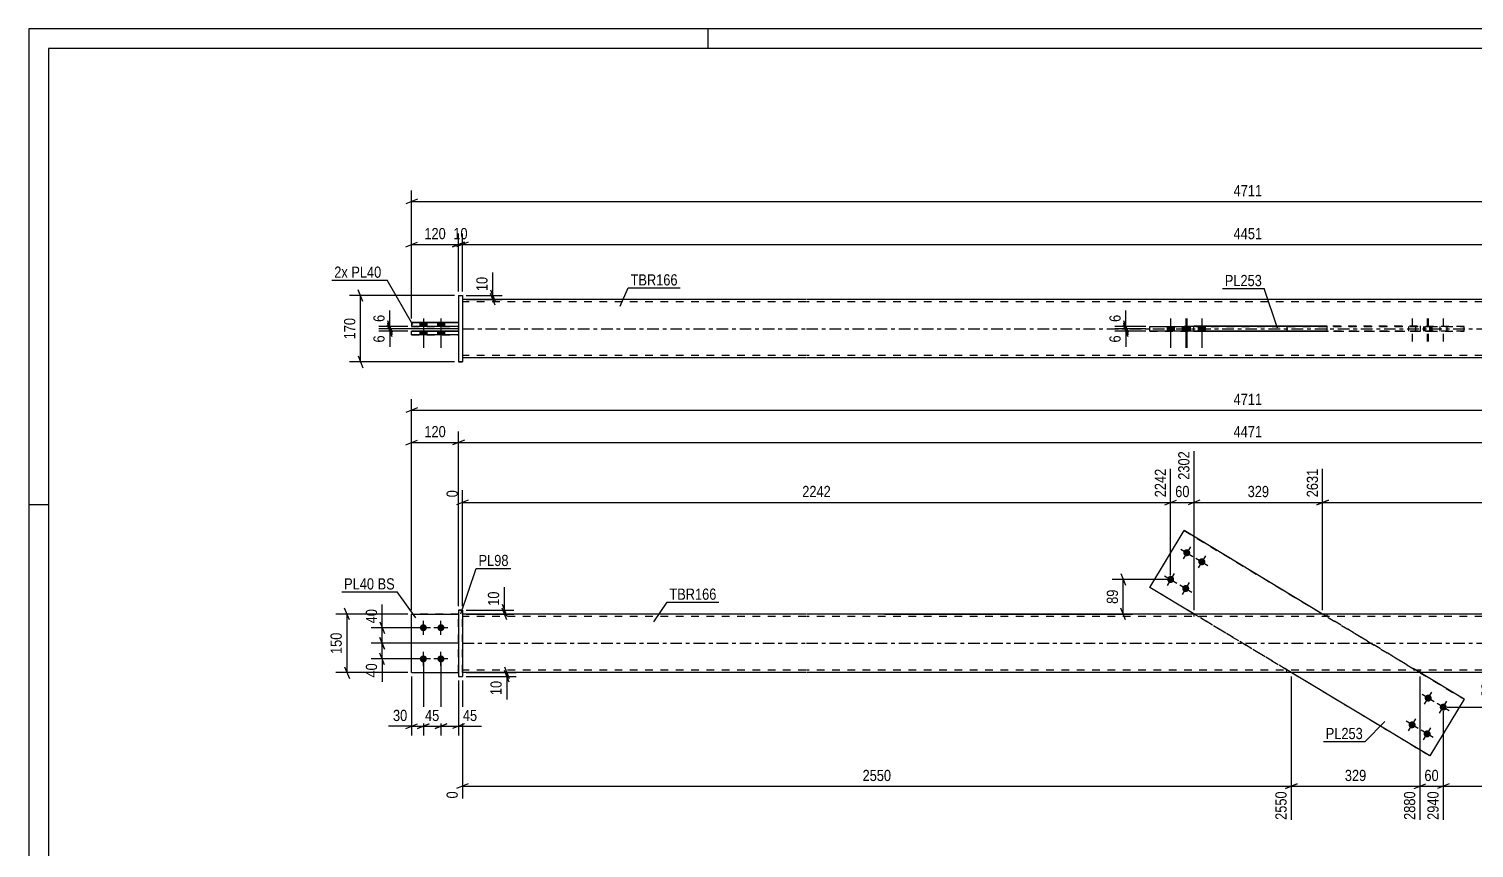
# Model space of a CAD drawing. Header units: millimetres. Extents: x 0 to 594, y 0 to 420.
# Drawn here: x 0 to 370.2, y 210 to 420 of the extents above; entities that cross this region are included whole.
import ezdxf

# ---------------------------------------------------------------- set-up
doc = ezdxf.new("R2010")
doc.units = ezdxf.units.MM
doc.linetypes.add('DXK_LINE_DOT2', pattern=[3.9198, 1.9599, -1.9599])
doc.linetypes.add('DXK_LINE_DOT3', pattern=[5.9187, 2.979, -0.9799, 0.9799, -0.9799])
doc.styles.add('Arial Narrow', font='ARIALN.TTF', dxfattribs={"height": 0.2})

# ---------------------------------------------------------------- blocks, each defined once
blk = doc.blocks.new('Unknown-580611516-1130')
at = {"color": 5, "linetype": 'Continuous'}
for p, q in [((594, 420), (0, 420)), ((0, 420), (0, 0)), ((174, 415), (174, 420)), ((589, 415), (5, 415)), ((5, 415), (5, 5)), ((5, 298), (0, 298))]:
    blk.add_line(p, q, dxfattribs=at)
blk = doc.blocks.new('Part-580611516-1679 - 1673')
at = {"color": 7, "linetype": 'DXK_LINE_DOT2'}
for p, q in [((98.04, 255), (98.04, 270)), ((98.04, 270), (110.04, 270)), ((110.04, 270), (98.04, 270)), ((110.04, 255), (110.04, 270)), ((98.04, 255), (98.04, 255)), ((98.04, 255), (110.04, 255)), ((98.04, 255), (110.04, 255)), ((110.04, 255), (110.04, 255))]:
    blk.add_line(p, q, dxfattribs=at)
blk = doc.blocks.new('Part-580611516-1700 - 1673')
at = {"color": 2, "linetype": 'Continuous'}
for p, q in [((199.04, 270), (111.04, 270)), ((513.43, 270), (199.14, 270)), ((199.04, 255), (111.04, 255)), ((513.43, 255), (199.14, 255))]:
    blk.add_line(p, q, dxfattribs=at)
at = {"color": 7, "linetype": 'DXK_LINE_DOT2'}
for p, q in [((111.04, 255), (111.04, 270)), ((199.04, 269.4), (111.04, 269.4)), ((513.43, 269.4), (199.14, 269.4)), ((298.36, 270), (298.36, 269.4)), ((332.49, 270), (332.49, 269.4)), ((199.04, 255.6), (111.04, 255.6)), ((513.43, 255.6), (199.14, 255.6)), ((322.25, 255), (322.25, 255.6)), ((356.39, 255), (356.39, 255.6))]:
    blk.add_line(p, q, dxfattribs=at)
at = {"color": 7, "linetype": 'DXK_LINE_DOT3'}
for p, q in [((111.04, 262.5), (199.04, 262.5)), ((199.14, 262.5), (513.43, 262.5))]:
    blk.add_line(p, q, dxfattribs=at)
blk = doc.blocks.new('Part-580611516-1684 - 1673')
at = {"color": 2, "linetype": 'Continuous'}
for p, q in [((98.04, 255), (98.04, 270)), ((98.04, 270), (110.04, 270)), ((98.04, 255), (98.04, 255)), ((98.04, 255), (110.04, 255))]:
    blk.add_line(p, q, dxfattribs=at)
at = {"color": 7, "linetype": 'DXK_LINE_DOT2'}
for p, q in [((110.04, 270), (98.04, 270)), ((110.04, 255), (110.04, 270)), ((98.04, 255), (110.04, 255)), ((110.04, 255), (110.04, 255))]:
    blk.add_line(p, q, dxfattribs=at)
blk = doc.blocks.new('Bolt-580611516-1706 - 1673')
at = {"linetype": 'Continuous'}
for points in [[(296.59, 286.62), (296.77, 286.6), (296.95, 286.54), (297.12, 286.45), (297.26, 286.32), (297.37, 286.17), (297.44, 286), (297.48, 285.81), (297.48, 285.63), (297.44, 285.44), (297.37, 285.27), (297.26, 285.12), (297.12, 284.99), (296.95, 284.9), (296.77, 284.84), (296.59, 284.82), (296.4, 284.84), (296.22, 284.9), (296.06, 284.99), (295.92, 285.12), (295.81, 285.27), (295.73, 285.44), (295.69, 285.63), (295.69, 285.81), (295.73, 286), (295.81, 286.17), (295.92, 286.32), (296.06, 286.45), (296.22, 286.54), (296.4, 286.6)], [(300.44, 284.3), (300.63, 284.28), (300.81, 284.22), (300.97, 284.13), (301.11, 284), (301.22, 283.85), (301.3, 283.68), (301.34, 283.49), (301.34, 283.3), (301.3, 283.12), (301.22, 282.95), (301.11, 282.8), (300.97, 282.67), (300.81, 282.58), (300.63, 282.52), (300.44, 282.5), (300.25, 282.52), (300.08, 282.58), (299.91, 282.67), (299.77, 282.8), (299.66, 282.95), (299.59, 283.12), (299.55, 283.3), (299.55, 283.49), (299.59, 283.68), (299.66, 283.85), (299.77, 284), (299.91, 284.13), (300.08, 284.22), (300.25, 284.28)], [(292.46, 279.77), (292.65, 279.75), (292.82, 279.69), (292.99, 279.6), (293.13, 279.47), (293.24, 279.32), (293.31, 279.15), (293.35, 278.96), (293.35, 278.77), (293.31, 278.59), (293.24, 278.42), (293.13, 278.27), (292.99, 278.14), (292.82, 278.05), (292.65, 277.99), (292.46, 277.97), (292.27, 277.99), (292.09, 278.05), (291.93, 278.14), (291.79, 278.27), (291.68, 278.42), (291.6, 278.59), (291.56, 278.77), (291.56, 278.96), (291.6, 279.15), (291.68, 279.32), (291.79, 279.47), (291.93, 279.6), (292.09, 279.69), (292.27, 279.75)], [(296.31, 277.45), (296.5, 277.43), (296.68, 277.37), (296.84, 277.27), (296.98, 277.15), (297.09, 277), (297.17, 276.82), (297.21, 276.64), (297.21, 276.45), (297.17, 276.27), (297.09, 276.1), (296.98, 275.94), (296.84, 275.82), (296.68, 275.72), (296.5, 275.67), (296.31, 275.65), (296.13, 275.67), (295.95, 275.72), (295.78, 275.82), (295.64, 275.94), (295.53, 276.1), (295.46, 276.27), (295.42, 276.45), (295.42, 276.64), (295.46, 276.82), (295.53, 277), (295.64, 277.15), (295.78, 277.27), (295.95, 277.37), (296.13, 277.43)]]:
    blk.add_hatch(color=1, dxfattribs=at).paths.add_polyline_path(points)
at = {"color": 1, "linetype": 'Continuous'}
for p, q in [((295.05, 286.65), (298.13, 284.79)), ((297.52, 287.26), (295.66, 284.18)), ((298.9, 284.33), (301.98, 282.47)), ((301.37, 284.94), (299.51, 281.86)), ((290.92, 279.8), (294, 277.94)), ((293.39, 280.41), (291.53, 277.33)), ((297.24, 278.09), (295.38, 275)), ((294.77, 277.48), (297.85, 275.62))]:
    blk.add_line(p, q, dxfattribs=at)
blk = doc.blocks.new('Bolt-580611516-1707 - 1673')
at = {"linetype": 'Continuous'}
for points in [[(358.43, 249.35), (358.62, 249.33), (358.8, 249.28), (358.96, 249.18), (359.1, 249.06), (359.21, 248.9), (359.29, 248.73), (359.33, 248.55), (359.33, 248.36), (359.29, 248.18), (359.21, 248), (359.1, 247.85), (358.96, 247.73), (358.8, 247.63), (358.62, 247.57), (358.43, 247.55), (358.24, 247.57), (358.06, 247.63), (357.9, 247.73), (357.76, 247.85), (357.65, 248), (357.57, 248.18), (357.54, 248.36), (357.54, 248.55), (357.57, 248.73), (357.65, 248.9), (357.76, 249.06), (357.9, 249.18), (358.06, 249.28), (358.24, 249.33)], [(362.28, 247.03), (362.47, 247.01), (362.65, 246.95), (362.81, 246.86), (362.95, 246.73), (363.06, 246.58), (363.14, 246.41), (363.18, 246.22), (363.18, 246.04), (363.14, 245.85), (363.06, 245.68), (362.95, 245.53), (362.81, 245.4), (362.65, 245.31), (362.47, 245.25), (362.28, 245.23), (362.1, 245.25), (361.92, 245.31), (361.76, 245.4), (361.62, 245.53), (361.51, 245.68), (361.43, 245.85), (361.39, 246.04), (361.39, 246.22), (361.43, 246.41), (361.51, 246.58), (361.62, 246.73), (361.76, 246.86), (361.92, 246.95), (362.1, 247.01)], [(354.3, 242.5), (354.49, 242.48), (354.67, 242.42), (354.83, 242.33), (354.97, 242.2), (355.08, 242.05), (355.16, 241.88), (355.2, 241.7), (355.2, 241.51), (355.16, 241.32), (355.08, 241.15), (354.97, 241), (354.83, 240.87), (354.67, 240.78), (354.49, 240.72), (354.3, 240.7), (354.11, 240.72), (353.94, 240.78), (353.77, 240.87), (353.63, 241), (353.52, 241.15), (353.45, 241.32), (353.41, 241.51), (353.41, 241.7), (353.45, 241.88), (353.52, 242.05), (353.63, 242.2), (353.77, 242.33), (353.94, 242.42), (354.11, 242.48)], [(358.16, 240.18), (358.34, 240.16), (358.52, 240.1), (358.68, 240.01), (358.82, 239.88), (358.94, 239.73), (359.01, 239.56), (359.05, 239.37), (359.05, 239.18), (359.01, 239), (358.94, 238.83), (358.82, 238.68), (358.68, 238.55), (358.52, 238.46), (358.34, 238.4), (358.16, 238.38), (357.97, 238.4), (357.79, 238.46), (357.63, 238.55), (357.49, 238.68), (357.38, 238.83), (357.3, 239), (357.26, 239.18), (357.26, 239.37), (357.3, 239.56), (357.38, 239.73), (357.49, 239.88), (357.63, 240.01), (357.79, 240.1), (357.97, 240.16)]]:
    blk.add_hatch(color=1, dxfattribs=at).paths.add_polyline_path(points)
at = {"color": 1, "linetype": 'Continuous'}
for p, q in [((359.97, 247.52), (356.89, 249.38)), ((357.5, 246.91), (359.36, 250)), ((363.83, 245.2), (360.74, 247.06)), ((361.36, 244.59), (363.21, 247.67)), ((355.84, 240.67), (352.76, 242.53)), ((353.37, 240.06), (355.23, 243.14)), ((357.23, 237.74), (359.08, 240.82)), ((359.7, 238.35), (356.61, 240.21))]:
    blk.add_line(p, q, dxfattribs=at)
blk = doc.blocks.new('Bolt-580611516-1709 - 1673')
at = {"linetype": 'Continuous'}
for points in [[(101.04, 267.4), (101.23, 267.38), (101.4, 267.32), (101.57, 267.23), (101.71, 267.1), (101.82, 266.95), (101.89, 266.78), (101.93, 266.59), (101.93, 266.41), (101.89, 266.22), (101.82, 266.05), (101.71, 265.9), (101.57, 265.77), (101.4, 265.68), (101.23, 265.62), (101.04, 265.6), (100.85, 265.62), (100.67, 265.68), (100.51, 265.77), (100.37, 265.9), (100.26, 266.05), (100.18, 266.22), (100.14, 266.41), (100.14, 266.59), (100.18, 266.78), (100.26, 266.95), (100.37, 267.1), (100.51, 267.23), (100.67, 267.32), (100.85, 267.38)], [(105.54, 267.4), (105.73, 267.38), (105.9, 267.32), (106.07, 267.23), (106.21, 267.1), (106.32, 266.95), (106.39, 266.78), (106.43, 266.59), (106.43, 266.41), (106.39, 266.22), (106.32, 266.05), (106.21, 265.9), (106.07, 265.77), (105.9, 265.68), (105.73, 265.62), (105.54, 265.6), (105.35, 265.62), (105.17, 265.68), (105.01, 265.77), (104.87, 265.9), (104.76, 266.05), (104.68, 266.22), (104.64, 266.41), (104.64, 266.59), (104.68, 266.78), (104.76, 266.95), (104.87, 267.1), (105.01, 267.23), (105.17, 267.32), (105.35, 267.38)], [(101.04, 259.4), (101.23, 259.38), (101.4, 259.32), (101.57, 259.23), (101.71, 259.1), (101.82, 258.95), (101.89, 258.78), (101.93, 258.59), (101.93, 258.41), (101.89, 258.22), (101.82, 258.05), (101.71, 257.9), (101.57, 257.77), (101.4, 257.68), (101.23, 257.62), (101.04, 257.6), (100.85, 257.62), (100.67, 257.68), (100.51, 257.77), (100.37, 257.9), (100.26, 258.05), (100.18, 258.22), (100.14, 258.41), (100.14, 258.59), (100.18, 258.78), (100.26, 258.95), (100.37, 259.1), (100.51, 259.23), (100.67, 259.32), (100.85, 259.38)], [(105.54, 259.4), (105.73, 259.38), (105.9, 259.32), (106.07, 259.23), (106.21, 259.1), (106.32, 258.95), (106.39, 258.78), (106.43, 258.59), (106.43, 258.41), (106.39, 258.22), (106.32, 258.05), (106.21, 257.9), (106.07, 257.77), (105.9, 257.68), (105.73, 257.62), (105.54, 257.6), (105.35, 257.62), (105.17, 257.68), (105.01, 257.77), (104.87, 257.9), (104.76, 258.05), (104.68, 258.22), (104.64, 258.41), (104.64, 258.59), (104.68, 258.78), (104.76, 258.95), (104.87, 259.1), (105.01, 259.23), (105.17, 259.32), (105.35, 259.38)]]:
    blk.add_hatch(color=1, dxfattribs=at).paths.add_polyline_path(points)
at = {"color": 1, "linetype": 'Continuous'}
for p, q in [((101.04, 264.7), (101.04, 268.3)), ((105.54, 264.7), (105.54, 268.3)), ((102.84, 266.5), (99.24, 266.5)), ((107.34, 266.5), (103.74, 266.5)), ((101.04, 256.7), (101.04, 260.3)), ((105.54, 256.7), (105.54, 260.3)), ((102.84, 258.5), (99.24, 258.5)), ((107.34, 258.5), (103.74, 258.5))]:
    blk.add_line(p, q, dxfattribs=at)
blk = doc.blocks.new('Part-580611516-1715 - 1673')
at = {"color": 2, "linetype": 'Continuous'}
for p, q in [((287.14, 276.82), (295.91, 291.38)), ((331.39, 270), (295.91, 291.38)), ((298.46, 270), (287.14, 276.82)), ((358.83, 233.62), (323.35, 255)), ((367.61, 248.18), (356.29, 255)), ((367.61, 248.18), (358.83, 233.62)), ((358.83, 233.62), (358.83, 233.62))]:
    blk.add_line(p, q, dxfattribs=at)
at = {"color": 7, "linetype": 'DXK_LINE_DOT2'}
for p, q in [((295.91, 291.38), (367.61, 248.18)), ((358.83, 233.62), (287.14, 276.82)), ((323.35, 255), (298.46, 270)), ((356.29, 255), (331.39, 270))]:
    blk.add_line(p, q, dxfattribs=at)
blk = doc.blocks.new('Part-580611516-1720 - 1673')
at = {"color": 2, "linetype": 'Continuous'}
for p, q in [((110.04, 271), (111.04, 271)), ((111.04, 271), (110.04, 271)), ((110.04, 271), (110.04, 254)), ((111.04, 271), (111.04, 254)), ((110.04, 254), (111.04, 254))]:
    blk.add_line(p, q, dxfattribs=at)
at = {"color": 7, "linetype": 'DXK_LINE_DOT2'}
for p, q in [((110.04, 271), (110.04, 271)), ((110.04, 271), (110.04, 271)), ((111.04, 271), (111.04, 271)), ((110.04, 254), (111.04, 254))]:
    blk.add_line(p, q, dxfattribs=at)
blk = doc.blocks.new('Part-580611516-1418 - 1367')
at = {"color": 2, "linetype": 'Continuous'}
for p, q in [((98.04, 341.55), (98.04, 342.55)), ((98.04, 342.55), (110.04, 342.55)), ((110.04, 342.55), (98.04, 342.55)), ((110.04, 341.55), (98.04, 341.55))]:
    blk.add_line(p, q, dxfattribs=at)
at = {"color": 7, "linetype": 'DXK_LINE_DOT2'}
for p, q in [((98.04, 342.55), (98.04, 342.55)), ((98.04, 342.55), (98.04, 342.55)), ((98.04, 341.55), (110.04, 341.55)), ((110.04, 342.55), (110.04, 341.55))]:
    blk.add_line(p, q, dxfattribs=at)
blk = doc.blocks.new('Bolt-580611516-1370 - 1367')
at = {"linetype": 'Continuous'}
for points in [[(100.14, 343.75), (101.94, 343.75), (101.94, 344.75), (100.14, 344.75)], [(100.14, 343.75), (101.94, 343.75), (101.94, 344.75), (100.14, 344.75)], [(104.64, 343.75), (106.44, 343.75), (106.44, 344.75), (104.64, 344.75)], [(104.64, 343.75), (106.44, 343.75), (106.44, 344.75), (104.64, 344.75)], [(100.14, 341.55), (101.94, 341.55), (101.94, 342.55), (100.14, 342.55)], [(100.14, 341.55), (101.94, 341.55), (101.94, 342.55), (100.14, 342.55)], [(104.64, 341.55), (106.44, 341.55), (106.44, 342.55), (104.64, 342.55)], [(104.64, 341.55), (106.44, 341.55), (106.44, 342.55), (104.64, 342.55)]]:
    blk.add_hatch(color=1, dxfattribs=at).paths.add_polyline_path(points)
at = {"color": 1, "linetype": 'Continuous'}
for p, q in [((100.14, 344.75), (100.14, 343.75)), ((100.14, 344.75), (100.14, 343.75)), ((101.04, 345.75), (101.04, 338.25)), ((101.04, 345.75), (101.04, 338.25)), ((101.94, 344.75), (101.94, 343.75)), ((101.94, 344.75), (101.94, 343.75)), ((104.64, 344.75), (104.64, 343.75)), ((104.64, 344.75), (104.64, 343.75)), ((105.54, 345.75), (105.54, 338.25)), ((105.54, 345.75), (105.54, 338.25)), ((106.44, 344.75), (106.44, 343.75)), ((106.44, 344.75), (106.44, 343.75)), ((100.14, 342.55), (100.14, 341.55)), ((100.14, 342.55), (100.14, 341.55)), ((101.94, 342.55), (101.94, 341.55)), ((101.94, 342.55), (101.94, 341.55)), ((104.64, 342.55), (104.64, 341.55)), ((104.64, 342.55), (104.64, 341.55)), ((106.44, 342.55), (106.44, 341.55)), ((106.44, 342.55), (106.44, 341.55))]:
    blk.add_line(p, q, dxfattribs=at)
blk = doc.blocks.new('Bolt-580611516-1435 - 1367')
at = {"color": 1, "linetype": 'DXK_LINE_DOT2'}
for p, q in [((354.3, 345.75), (354.3, 338.25)), ((358.16, 345.75), (358.16, 338.25)), ((358.43, 345.75), (358.43, 338.25)), ((362.28, 345.75), (362.28, 338.25)), ((353.4, 343.75), (353.4, 342.55)), ((355.2, 343.75), (355.2, 342.55)), ((357.26, 343.75), (357.26, 342.55)), ((357.53, 343.75), (357.53, 342.55)), ((359.06, 343.75), (359.06, 342.55)), ((359.33, 343.75), (359.33, 342.55)), ((361.38, 343.75), (361.38, 342.55)), ((363.18, 343.75), (363.18, 342.55))]:
    blk.add_line(p, q, dxfattribs=at)
blk = doc.blocks.new('Part-580611516-1456 - 1367')
at = {"color": 2, "linetype": 'Continuous'}
for p, q in [((199.04, 350.65), (111.04, 350.65)), ((513.43, 350.65), (199.14, 350.65)), ((298.36, 343.75), (298.36, 343.85)), ((298.36, 343.85), (332.49, 343.85)), ((298.36, 342.55), (298.36, 342.45)), ((332.49, 342.45), (298.36, 342.45)), ((322.25, 343.75), (322.25, 343.85)), ((322.25, 342.45), (322.25, 342.55)), ((332.49, 343.85), (332.49, 342.45)), ((199.04, 335.65), (111.04, 335.65)), ((513.43, 335.65), (199.14, 335.65))]:
    blk.add_line(p, q, dxfattribs=at)
at = {"color": 7, "linetype": 'DXK_LINE_DOT2'}
for p, q in [((111.04, 350.65), (111.04, 335.65)), ((199.04, 350.05), (111.04, 350.05)), ((513.43, 350.05), (199.14, 350.05)), ((298.36, 342.45), (298.36, 343.75)), ((322.25, 343.85), (356.39, 343.85)), ((322.25, 343.75), (322.25, 342.45)), ((356.39, 342.45), (322.25, 342.45)), ((356.39, 343.85), (356.39, 342.45)), ((199.04, 336.25), (111.04, 336.25)), ((513.43, 336.25), (199.14, 336.25))]:
    blk.add_line(p, q, dxfattribs=at)
at = {"color": 7, "linetype": 'DXK_LINE_DOT3'}
for p, q in [((111.04, 343.15), (199.04, 343.15)), ((199.14, 343.15), (513.43, 343.15))]:
    blk.add_line(p, q, dxfattribs=at)
blk = doc.blocks.new('Part-580611516-1413 - 1367')
at = {"color": 2, "linetype": 'Continuous'}
for p, q in [((98.04, 344.75), (110.04, 344.75)), ((110.04, 344.75), (98.04, 344.75)), ((98.04, 344.75), (98.04, 343.75)), ((110.04, 343.75), (98.04, 343.75))]:
    blk.add_line(p, q, dxfattribs=at)
at = {"color": 7, "linetype": 'DXK_LINE_DOT2'}
for p, q in [((98.04, 344.75), (98.04, 344.75)), ((98.04, 344.75), (98.04, 344.75)), ((110.04, 344.75), (110.04, 343.75)), ((98.04, 343.75), (110.04, 343.75))]:
    blk.add_line(p, q, dxfattribs=at)
blk = doc.blocks.new('Part-580611516-1397 - 1367')
at = {"color": 2, "linetype": 'Continuous'}
for p, q in [((287.14, 342.55), (287.14, 343.75)), ((287.14, 343.75), (295.91, 343.75)), ((295.91, 342.55), (287.14, 342.55)), ((295.91, 342.55), (295.91, 343.75)), ((332.49, 343.75), (295.91, 343.75)), ((332.49, 342.55), (295.91, 342.55))]:
    blk.add_line(p, q, dxfattribs=at)
at = {"color": 7, "linetype": 'DXK_LINE_DOT2'}
for p, q in [((287.14, 343.75), (358.83, 343.75)), ((287.14, 342.55), (358.83, 342.55)), ((367.61, 343.75), (332.49, 343.75)), ((367.61, 342.55), (332.49, 342.55)), ((358.83, 342.55), (358.83, 343.75)), ((358.83, 343.75), (367.61, 343.75)), ((358.83, 342.55), (367.61, 342.55)), ((367.61, 342.55), (367.61, 343.75))]:
    blk.add_line(p, q, dxfattribs=at)
blk = doc.blocks.new('Part-580611516-1398 - 1367')
at = {"color": 2, "linetype": 'Continuous'}
for p, q in [((110.04, 351.66), (111.04, 351.66)), ((110.04, 351.65), (111.04, 351.65)), ((110.04, 351.65), (110.04, 334.65)), ((111.04, 351.65), (111.04, 334.65)), ((111.04, 334.65), (110.04, 334.65))]:
    blk.add_line(p, q, dxfattribs=at)
at = {"color": 7, "linetype": 'DXK_LINE_DOT2'}
for p, q in [((110.04, 351.65), (110.04, 351.66)), ((110.04, 351.66), (110.04, 351.65)), ((111.04, 351.66), (111.04, 351.65)), ((111.04, 351.65), (111.04, 351.66)), ((110.04, 334.66), (111.04, 334.66)), ((110.04, 334.65), (110.04, 334.66))]:
    blk.add_line(p, q, dxfattribs=at)
blk = doc.blocks.new('Bolt-580611516-1436 - 1367')
at = {"linetype": 'Continuous'}
for points in [[(293.36, 343.75), (291.56, 343.75), (291.56, 342.55), (293.36, 342.55)], [(297.21, 343.75), (295.41, 343.75), (295.41, 342.55), (297.21, 342.55)], [(297.49, 343.75), (295.69, 343.75), (295.69, 342.55), (297.49, 342.55)], [(301.34, 343.75), (299.54, 343.75), (299.54, 342.55), (301.34, 342.55)]]:
    blk.add_hatch(color=1, dxfattribs=at).paths.add_polyline_path(points)
at = {"color": 1, "linetype": 'Continuous'}
for p, q in [((292.46, 345.75), (292.46, 338.25)), ((296.31, 345.75), (296.31, 338.25)), ((296.59, 345.75), (296.59, 338.25)), ((300.44, 345.75), (300.44, 338.25)), ((291.56, 343.75), (291.56, 342.55)), ((293.36, 343.75), (293.36, 342.55)), ((295.41, 343.75), (295.41, 342.55)), ((295.69, 343.75), (295.69, 342.55)), ((297.21, 343.75), (297.21, 342.55)), ((297.49, 343.75), (297.49, 342.55)), ((299.54, 343.75), (299.54, 342.55)), ((301.34, 343.75), (301.34, 342.55))]:
    blk.add_line(p, q, dxfattribs=at)
blk = doc.blocks.new('StraightDimension-580611516-2902 - 1673')
at = {"color": 7, "linetype": 'Continuous'}
for p, q in [((111.04, 253), (111.04, 222.72)), ((323.35, 254), (323.35, 217.24)), ((112.54, 226.45), (109.54, 225.25)), ((111.04, 225.85), (323.35, 225.85)), ((321.85, 225.25), (324.85, 226.45))]:
    blk.add_line(p, q, dxfattribs=at)
at = {"color": 0}
blk.add_wipeout([(221.45, 226.6), (221.45, 230.8), (212.94, 230.8), (212.94, 226.6)], dxfattribs=at)
at = {"color": 0, "linetype": 'Continuous'}
for points in [[(110.44, 225.15), (106.24, 225.15), (106.24, 222.12), (110.44, 222.12)], [(322.75, 225.15), (318.55, 225.15), (318.55, 216.64), (322.75, 216.64)]]:
    blk.add_wipeout(points, dxfattribs=at)
at = {"color": 3, "style": 'Arial Narrow'}
blk.add_text('2550', height=2.863, dxfattribs=at).set_placement((213.54, 227.2))
at = {"color": 3, "linetype": 'Continuous', "style": 'Arial Narrow'}
for s, height, p in [('0', 2.86, (109.84, 222.72)), ('2550', 2.863, (322.15, 217.24))]:
    blk.add_text(s, height=height, rotation=90.0002, dxfattribs=at).set_placement(p)
blk = doc.blocks.new('StraightDimension-580611516-2781 - 1673')
at = {"color": 7, "linetype": 'Continuous'}
for p, q in [((331.39, 271), (331.39, 307.25)), ((513.43, 272), (513.43, 307.25)), ((332.89, 299.23), (329.89, 298.03)), ((331.39, 298.63), (513.43, 298.63)), ((511.93, 298.03), (514.93, 299.23))]:
    blk.add_line(p, q, dxfattribs=at)
at = {"color": 0, "linetype": 'Continuous'}
blk.add_wipeout([(512.83, 307.85), (508.63, 307.85), (508.63, 299.33), (512.83, 299.33)], dxfattribs=at)
at = {"color": 0}
blk.add_wipeout([(426.67, 299.38), (426.67, 303.58), (418.16, 303.58), (418.16, 299.38)], dxfattribs=at)
at = {"color": 3, "linetype": 'Continuous', "style": 'Arial Narrow'}
blk.add_text('4451', height=2.863, rotation=90.0002, dxfattribs=at).set_placement((512.23, 299.93))
at = {"color": 3, "style": 'Arial Narrow'}
blk.add_text('1820', height=2.863, dxfattribs=at).set_placement((418.76, 299.98))
blk = doc.blocks.new('StraightDimension-580611516-2900 - 1673')
at = {"color": 7, "linetype": 'Continuous'}
for p, q in [((356.29, 254), (356.29, 217.24)), ((362.28, 245.13), (362.28, 217.24)), ((354.79, 225.25), (357.79, 226.45)), ((356.29, 225.85), (362.28, 225.85)), ((363.78, 226.45), (360.78, 225.25))]:
    blk.add_line(p, q, dxfattribs=at)
at = {"color": 0}
blk.add_wipeout([(361.71, 226.6), (361.71, 230.8), (356.86, 230.8), (356.86, 226.6)], dxfattribs=at)
at = {"color": 3, "style": 'Arial Narrow'}
blk.add_text('60', height=2.863, dxfattribs=at).set_placement((357.46, 227.2))
at = {"color": 0, "linetype": 'Continuous'}
blk.add_wipeout([(361.68, 225.15), (357.48, 225.15), (357.48, 216.64), (361.68, 216.64)], dxfattribs=at)
at = {"color": 3, "linetype": 'Continuous', "style": 'Arial Narrow'}
blk.add_text('2940', height=2.863, rotation=90.0002, dxfattribs=at).set_placement((361.08, 217.24))
blk = doc.blocks.new('StraightDimension-580611516-2784 - 1673')
at = {"color": 7, "linetype": 'Continuous'}
for p, q in [((292.46, 279.87), (292.46, 307.25)), ((111.04, 272), (111.04, 301.76)), ((112.54, 299.23), (109.54, 298.03)), ((111.04, 298.63), (292.46, 298.63)), ((290.96, 298.03), (293.96, 299.23))]:
    blk.add_line(p, q, dxfattribs=at)
at = {"color": 0, "linetype": 'Continuous'}
for points in [[(291.86, 307.85), (287.66, 307.85), (287.66, 299.33), (291.86, 299.33)], [(110.44, 302.36), (106.24, 302.36), (106.24, 299.33), (110.44, 299.33)]]:
    blk.add_wipeout(points, dxfattribs=at)
at = {"color": 0}
blk.add_wipeout([(206, 299.38), (206, 303.58), (197.49, 303.58), (197.49, 299.38)], dxfattribs=at)
at = {"color": 3, "linetype": 'Continuous', "style": 'Arial Narrow'}
for s, height, p in [('2242', 2.863, (291.26, 299.93)), ('0', 2.86, (109.84, 299.93))]:
    blk.add_text(s, height=height, rotation=90.0002, dxfattribs=at).set_placement(p)
at = {"color": 3, "style": 'Arial Narrow'}
blk.add_text('2242', height=2.863, dxfattribs=at).set_placement((198.09, 299.98))
blk = doc.blocks.new('StraightDimension-580611516-1891 - 1673')
at = {"color": 7, "linetype": 'Continuous'}
for p, q in [((121.84, 256.5), (123.04, 253.5)), ((123.04, 252.5), (121.84, 255.5)), ((112.04, 255), (124.84, 255)), ((112.04, 254), (124.84, 254)), ((122.44, 254), (122.44, 255))]:
    blk.add_line(p, q, dxfattribs=at)
at = {"color": 0}
blk.add_wipeout([(121.69, 253.47), (117.49, 253.47), (117.49, 248.62), (121.69, 248.62)], dxfattribs=at)
at = {"color": 7, "linetype": 'Continuous'}
blk.add_line((122.44, 254), (122.44, 248.09), dxfattribs=at)
blk.add_line((122.44, 254), (122.44, 248.09), dxfattribs=at)
at = {"color": 3, "style": 'Arial Narrow'}
blk.add_text('10', height=2.863, rotation=90.0002, dxfattribs=at).set_placement((121.09, 249.22))
blk = doc.blocks.new('StraightDimension-580611516-1827 - 1673')
at = {"color": 7, "linetype": 'Continuous'}
for p, q in [((101.04, 257.5), (101.04, 238.83)), ((98.04, 254), (98.04, 238.83)), ((96.54, 240.63), (99.54, 241.83)), ((98.04, 241.23), (101.04, 241.23)), ((102.54, 241.83), (99.54, 240.63))]:
    blk.add_line(p, q, dxfattribs=at)
at = {"color": 0}
blk.add_wipeout([(97.51, 241.98), (97.51, 246.18), (92.66, 246.18), (92.66, 241.98)], dxfattribs=at)
at = {"color": 7, "linetype": 'Continuous'}
blk.add_line((98.04, 241.23), (92.13, 241.23), dxfattribs=at)
blk.add_line((98.04, 241.23), (92.13, 241.23), dxfattribs=at)
at = {"color": 3, "style": 'Arial Narrow'}
blk.add_text('30', height=2.863, dxfattribs=at).set_placement((93.26, 242.58))
blk = doc.blocks.new('StraightDimension-580611516-2782 - 1673')
at = {"color": 7, "linetype": 'Continuous'}
for p, q in [((298.46, 271), (298.46, 311.75)), ((331.39, 271), (331.39, 307.25)), ((299.96, 299.23), (296.96, 298.03)), ((298.46, 298.63), (331.39, 298.63)), ((329.89, 298.03), (332.89, 299.23))]:
    blk.add_line(p, q, dxfattribs=at)
at = {"color": 0, "linetype": 'Continuous'}
blk.add_wipeout([(330.79, 307.85), (326.59, 307.85), (326.59, 299.33), (330.79, 299.33)], dxfattribs=at)
at = {"color": 0}
blk.add_wipeout([(318.27, 299.38), (318.27, 303.58), (311.58, 303.58), (311.58, 299.38)], dxfattribs=at)
at = {"color": 3, "linetype": 'Continuous', "style": 'Arial Narrow'}
blk.add_text('2631', height=2.863, rotation=90.0002, dxfattribs=at).set_placement((330.19, 299.93))
at = {"color": 3, "style": 'Arial Narrow'}
blk.add_text('329', height=2.863, dxfattribs=at).set_placement((312.18, 299.98))
blk = doc.blocks.new('StraightDimension-580611516-2057 - 1673')
at = {"color": 7, "linetype": 'Continuous'}
for p, q in [((98.04, 271), (98.04, 316.83)), ((110.04, 272), (110.04, 316.83)), ((96.54, 313.38), (99.54, 314.58)), ((98.04, 313.98), (110.04, 313.98)), ((111.54, 314.58), (108.54, 313.38))]:
    blk.add_line(p, q, dxfattribs=at)
at = {"color": 0}
blk.add_wipeout([(107.38, 314.73), (107.38, 318.93), (100.7, 318.93), (100.7, 314.73)], dxfattribs=at)
at = {"color": 3, "style": 'Arial Narrow'}
blk.add_text('120', height=2.863, dxfattribs=at).set_placement((101.3, 315.33))
blk = doc.blocks.new('StraightDimension-580611516-1900 - 1673')
at = {"color": 7, "linetype": 'Continuous'}
for p, q in [((112.04, 271), (124.19, 271)), ((121.19, 272.5), (122.39, 269.5)), ((122.39, 268.5), (121.19, 271.5)), ((121.79, 270), (121.79, 271)), ((112.04, 270), (124.19, 270))]:
    blk.add_line(p, q, dxfattribs=at)
at = {"color": 0}
blk.add_wipeout([(121.04, 276.38), (116.84, 276.38), (116.84, 271.52), (121.04, 271.52)], dxfattribs=at)
at = {"color": 7, "linetype": 'Continuous'}
blk.add_line((121.79, 271), (121.79, 276.91), dxfattribs=at)
blk.add_line((121.79, 271), (121.79, 276.91), dxfattribs=at)
at = {"color": 3, "style": 'Arial Narrow'}
blk.add_text('10', height=2.863, rotation=90.0002, dxfattribs=at).set_placement((120.44, 272.12))
blk = doc.blocks.new('StraightDimension-580611516-2050 - 1673')
at = {"color": 7, "linetype": 'Continuous'}
for p, q in [((110.04, 272), (110.04, 316.83)), ((111.54, 314.58), (108.54, 313.38)), ((110.04, 313.98), (514.43, 313.98))]:
    blk.add_line(p, q, dxfattribs=at)
at = {"color": 0}
blk.add_wipeout([(316.49, 314.73), (316.49, 318.93), (307.98, 318.93), (307.98, 314.73)], dxfattribs=at)
at = {"color": 3, "style": 'Arial Narrow'}
blk.add_text('4471', height=2.863, dxfattribs=at).set_placement((308.58, 315.33))
blk = doc.blocks.new('StraightDimension-580611516-1909 - 1673')
at = {"color": 7, "linetype": 'Continuous'}
for p, q in [((89.92, 268), (91.12, 265)), ((100.04, 266.5), (87.67, 266.5)), ((91.12, 261), (89.92, 264)), ((90.52, 262.5), (90.52, 266.5)), ((110.04, 262.5), (87.67, 262.5))]:
    blk.add_line(p, q, dxfattribs=at)
at = {"color": 0}
blk.add_wipeout([(89.77, 271.88), (85.57, 271.88), (85.57, 267.02), (89.77, 267.02)], dxfattribs=at)
at = {"color": 7, "linetype": 'Continuous'}
blk.add_line((90.52, 266.5), (90.52, 272.41), dxfattribs=at)
blk.add_line((90.52, 266.5), (90.52, 272.41), dxfattribs=at)
at = {"color": 3, "style": 'Arial Narrow'}
blk.add_text('40', height=2.863, rotation=90.0002, dxfattribs=at).set_placement((89.17, 267.62))
blk = doc.blocks.new('StraightDimension-580611516-1735 - 1673')
at = {"color": 7, "linetype": 'Continuous'}
for p, q in [((291.46, 278.87), (277.46, 278.87)), ((279.71, 280.37), (280.91, 277.37)), ((280.31, 270), (280.31, 278.87)), ((280.91, 268.5), (279.71, 271.5)), ((219.23, 270), (282.71, 270))]:
    blk.add_line(p, q, dxfattribs=at)
at = {"color": 0}
blk.add_wipeout([(279.56, 276.86), (275.36, 276.86), (275.36, 272.01), (279.56, 272.01)], dxfattribs=at)
at = {"color": 3, "style": 'Arial Narrow'}
blk.add_text('89', height=2.863, rotation=90.0002, dxfattribs=at).set_placement((278.96, 272.61))
blk = doc.blocks.new('StraightDimension-580611516-1746 - 1673')
at = {"color": 7, "linetype": 'Continuous'}
for p, q in [((99.54, 322.87), (96.54, 321.67)), ((98.04, 271), (98.04, 325.12)), ((98.04, 322.27), (526.43, 322.27))]:
    blk.add_line(p, q, dxfattribs=at)
at = {"color": 0}
blk.add_wipeout([(316.49, 323.02), (316.49, 327.22), (307.98, 327.22), (307.98, 323.02)], dxfattribs=at)
at = {"color": 3, "style": 'Arial Narrow'}
blk.add_text('4711', height=2.863, dxfattribs=at).set_placement((308.58, 323.62))
blk = doc.blocks.new('StraightDimension-580611516-1813 - 1673')
at = {"color": 7, "linetype": 'Continuous'}
for p, q in [((105.54, 257.5), (105.54, 238.83)), ((110.04, 253), (110.04, 238.83)), ((104.04, 240.63), (107.04, 241.83)), ((105.54, 241.23), (110.04, 241.23)), ((111.54, 241.83), (108.54, 240.63))]:
    blk.add_line(p, q, dxfattribs=at)
at = {"color": 0}
blk.add_wipeout([(115.42, 241.98), (115.42, 246.18), (110.56, 246.18), (110.56, 241.98)], dxfattribs=at)
at = {"color": 7, "linetype": 'Continuous'}
blk.add_line((110.04, 241.23), (115.94, 241.23), dxfattribs=at)
blk.add_line((110.04, 241.23), (115.94, 241.23), dxfattribs=at)
at = {"color": 3, "style": 'Arial Narrow'}
blk.add_text('45', height=2.863, dxfattribs=at).set_placement((111.16, 242.58))
blk = doc.blocks.new('StraightDimension-580611516-1820 - 1673')
at = {"color": 7, "linetype": 'Continuous'}
for p, q in [((101.04, 257.5), (101.04, 238.83)), ((105.54, 257.5), (105.54, 238.83)), ((99.54, 240.63), (102.54, 241.83)), ((101.04, 241.23), (105.54, 241.23)), ((107.04, 241.83), (104.04, 240.63))]:
    blk.add_line(p, q, dxfattribs=at)
at = {"color": 0}
blk.add_wipeout([(105.72, 241.98), (105.72, 246.18), (100.86, 246.18), (100.86, 241.98)], dxfattribs=at)
at = {"color": 3, "style": 'Arial Narrow'}
blk.add_text('45', height=2.863, dxfattribs=at).set_placement((101.46, 242.58))
blk = doc.blocks.new('StraightDimension-580611516-1922 - 1673')
at = {"color": 7, "linetype": 'Continuous'}
for p, q in [((89.92, 264), (91.12, 261)), ((110.04, 262.5), (87.67, 262.5)), ((91.12, 257), (89.92, 260)), ((90.52, 258.5), (90.52, 262.5)), ((100.04, 258.5), (87.67, 258.5))]:
    blk.add_line(p, q, dxfattribs=at)
at = {"color": 0}
blk.add_wipeout([(89.77, 257.97), (85.57, 257.97), (85.57, 253.12), (89.77, 253.12)], dxfattribs=at)
at = {"color": 7, "linetype": 'Continuous'}
blk.add_line((90.52, 258.5), (90.52, 252.59), dxfattribs=at)
blk.add_line((90.52, 258.5), (90.52, 252.59), dxfattribs=at)
at = {"color": 3, "style": 'Arial Narrow'}
blk.add_text('40', height=2.863, rotation=90.0002, dxfattribs=at).set_placement((89.17, 253.72))
blk = doc.blocks.new('StraightDimension-580611516-1979 - 1673')
at = {"color": 7, "linetype": 'Continuous'}
for p, q in [((82.08, 268.5), (80.88, 271.5)), ((97.04, 270), (78.63, 270)), ((81.48, 255), (81.48, 270)), ((80.88, 256.5), (82.08, 253.5)), ((97.04, 255), (78.63, 255))]:
    blk.add_line(p, q, dxfattribs=at)
at = {"color": 0}
blk.add_wipeout([(80.73, 265.84), (76.53, 265.84), (76.53, 259.16), (80.73, 259.16)], dxfattribs=at)
at = {"color": 3, "style": 'Arial Narrow'}
blk.add_text('150', height=2.863, rotation=90.0002, dxfattribs=at).set_placement((80.13, 259.76))
blk = doc.blocks.new('StraightDimension-580611516-1993 - 1673')
at = {"color": 7, "linetype": 'Continuous'}
for p, q in [((375.65, 256.5), (376.85, 253.5)), ((375.39, 255), (378.65, 255)), ((376.25, 246.13), (376.25, 255)), ((363.29, 246.13), (378.65, 246.13)), ((376.85, 244.63), (375.65, 247.63))]:
    blk.add_line(p, q, dxfattribs=at)
at = {"color": 0}
blk.add_wipeout([(375.5, 252.99), (371.3, 252.99), (371.3, 248.14), (375.5, 248.14)], dxfattribs=at)
at = {"color": 3, "style": 'Arial Narrow'}
blk.add_text('89', height=2.863, rotation=90.0002, dxfattribs=at).set_placement((374.9, 248.74))
blk = doc.blocks.new('StraightDimension-580611516-2783 - 1673')
at = {"color": 7, "linetype": 'Continuous'}
for p, q in [((298.46, 271), (298.46, 311.75)), ((292.46, 279.87), (292.46, 307.25)), ((290.96, 298.03), (293.96, 299.23)), ((292.46, 298.63), (298.46, 298.63)), ((299.96, 299.23), (296.96, 298.03))]:
    blk.add_line(p, q, dxfattribs=at)
at = {"color": 0}
blk.add_wipeout([(297.89, 299.38), (297.89, 303.58), (293.03, 303.58), (293.03, 299.38)], dxfattribs=at)
at = {"color": 0, "linetype": 'Continuous'}
blk.add_wipeout([(297.86, 312.35), (293.66, 312.35), (293.66, 303.83), (297.86, 303.83)], dxfattribs=at)
at = {"color": 3, "linetype": 'Continuous', "style": 'Arial Narrow'}
blk.add_text('2302', height=2.863, rotation=90.0002, dxfattribs=at).set_placement((297.26, 304.43))
at = {"color": 3, "style": 'Arial Narrow'}
blk.add_text('60', height=2.863, dxfattribs=at).set_placement((293.63, 299.98))
blk = doc.blocks.new('StraightDimension-580611516-2899 - 1673')
at = {"color": 7, "linetype": 'Continuous'}
for p, q in [((513.43, 253), (513.43, 217.24)), ((362.28, 245.13), (362.28, 217.24)), ((363.78, 226.45), (360.78, 225.25)), ((362.28, 225.85), (513.43, 225.85)), ((511.93, 225.25), (514.93, 226.45))]:
    blk.add_line(p, q, dxfattribs=at)
at = {"color": 0}
blk.add_wipeout([(442.11, 226.6), (442.11, 230.8), (433.6, 230.8), (433.6, 226.6)], dxfattribs=at)
at = {"color": 0, "linetype": 'Continuous'}
blk.add_wipeout([(512.83, 225.15), (508.63, 225.15), (508.63, 216.64), (512.83, 216.64)], dxfattribs=at)
at = {"color": 3, "style": 'Arial Narrow'}
blk.add_text('1511', height=2.863, dxfattribs=at).set_placement((434.2, 227.2))
at = {"color": 3, "linetype": 'Continuous', "style": 'Arial Narrow'}
blk.add_text('4451', height=2.863, rotation=90.0002, dxfattribs=at).set_placement((512.23, 217.24))
blk = doc.blocks.new('StraightDimension-580611516-2901 - 1673')
at = {"color": 7, "linetype": 'Continuous'}
for p, q in [((323.35, 254), (323.35, 217.24)), ((356.29, 254), (356.29, 217.24)), ((324.85, 226.45), (321.85, 225.25)), ((323.35, 225.85), (356.29, 225.85)), ((354.79, 225.25), (357.79, 226.45))]:
    blk.add_line(p, q, dxfattribs=at)
at = {"color": 0}
blk.add_wipeout([(343.16, 226.6), (343.16, 230.8), (336.48, 230.8), (336.48, 226.6)], dxfattribs=at)
at = {"color": 0, "linetype": 'Continuous'}
blk.add_wipeout([(355.69, 225.15), (351.49, 225.15), (351.49, 216.64), (355.69, 216.64)], dxfattribs=at)
at = {"color": 3, "style": 'Arial Narrow'}
blk.add_text('329', height=2.863, dxfattribs=at).set_placement((337.08, 227.2))
at = {"color": 3, "linetype": 'Continuous', "style": 'Arial Narrow'}
blk.add_text('2880', height=2.863, rotation=90.0002, dxfattribs=at).set_placement((355.09, 217.24))
blk = doc.blocks.new('StraightDimension-580611516-1471 - 1367')
at = {"color": 7, "linetype": 'Continuous'}
for p, q in [((118.22, 353.15), (119.42, 350.15)), ((119.42, 349.15), (118.22, 352.15)), ((112.04, 351.65), (121.22, 351.65)), ((112.04, 350.65), (121.22, 350.65)), ((118.82, 350.65), (118.82, 351.65))]:
    blk.add_line(p, q, dxfattribs=at)
at = {"color": 0}
blk.add_wipeout([(118.07, 357.03), (113.87, 357.03), (113.87, 352.18), (118.07, 352.18)], dxfattribs=at)
at = {"color": 7, "linetype": 'Continuous'}
blk.add_line((118.82, 351.65), (118.82, 357.56), dxfattribs=at)
blk.add_line((118.82, 351.65), (118.82, 357.56), dxfattribs=at)
at = {"color": 3, "style": 'Arial Narrow'}
blk.add_text('10', height=2.863, rotation=90.0002, dxfattribs=at).set_placement((117.47, 352.78))
blk = doc.blocks.new('StraightDimension-580611516-1540 - 1367')
at = {"color": 7, "linetype": 'Continuous'}
for p, q in [((280.39, 345.25), (281.59, 342.25)), ((281.59, 341.65), (280.39, 344.65)), ((286.14, 343.75), (278.14, 343.75)), ((286.14, 343.15), (278.14, 343.15)), ((280.99, 343.15), (280.99, 343.75))]:
    blk.add_line(p, q, dxfattribs=at)
at = {"color": 0}
blk.add_wipeout([(280.24, 347.31), (276.04, 347.31), (276.04, 344.28), (280.24, 344.28)], dxfattribs=at)
at = {"color": 7, "linetype": 'Continuous'}
blk.add_line((280.99, 343.75), (280.99, 347.83), dxfattribs=at)
blk.add_line((280.99, 343.75), (280.99, 347.83), dxfattribs=at)
at = {"color": 3, "style": 'Arial Narrow'}
blk.add_text('6', height=2.86, rotation=90.0002, dxfattribs=at).set_placement((279.64, 344.88))
blk = doc.blocks.new('StraightDimension-580611516-1525 - 1367')
at = {"color": 7, "linetype": 'Continuous'}
for p, q in [((85.55, 350.15), (84.35, 353.15)), ((109.04, 351.65), (82.1, 351.65)), ((84.95, 334.65), (84.95, 351.65)), ((109.04, 334.65), (82.1, 334.65)), ((84.35, 336.15), (85.55, 333.15))]:
    blk.add_line(p, q, dxfattribs=at)
at = {"color": 0}
blk.add_wipeout([(84.2, 346.5), (80, 346.5), (80, 339.81), (84.2, 339.81)], dxfattribs=at)
at = {"color": 3, "style": 'Arial Narrow'}
blk.add_text('170', height=2.863, rotation=90.0002, dxfattribs=at).set_placement((83.6, 340.41))
blk = doc.blocks.new('StraightDimension-580611516-1536 - 1367')
at = {"color": 7, "linetype": 'Continuous'}
for p, q in [((280.39, 344.65), (281.59, 341.65)), ((286.14, 343.15), (278.14, 343.15)), ((286.14, 342.55), (278.14, 342.55)), ((281.59, 341.05), (280.39, 344.05)), ((280.99, 342.55), (280.99, 343.15))]:
    blk.add_line(p, q, dxfattribs=at)
at = {"color": 0}
blk.add_wipeout([(280.24, 342.03), (276.04, 342.03), (276.04, 339), (280.24, 339)], dxfattribs=at)
at = {"color": 7, "linetype": 'Continuous'}
blk.add_line((280.99, 342.55), (280.99, 338.48), dxfattribs=at)
blk.add_line((280.99, 342.55), (280.99, 338.48), dxfattribs=at)
at = {"color": 3, "style": 'Arial Narrow'}
blk.add_text('6', height=2.86, rotation=90.0002, dxfattribs=at).set_placement((279.64, 339.6))
blk = doc.blocks.new('StraightDimension-580611516-1545 - 1367')
at = {"color": 7, "linetype": 'Continuous'}
for p, q in [((98.04, 345.75), (98.04, 378.6)), ((99.54, 376.35), (96.54, 375.15)), ((98.04, 375.75), (526.43, 375.75))]:
    blk.add_line(p, q, dxfattribs=at)
at = {"color": 0}
blk.add_wipeout([(316.49, 376.5), (316.49, 380.7), (307.98, 380.7), (307.98, 376.5)], dxfattribs=at)
at = {"color": 3, "style": 'Arial Narrow'}
blk.add_text('4711', height=2.863, dxfattribs=at).set_placement((308.58, 377.1))
blk = doc.blocks.new('StraightDimension-580611516-1556 - 1367')
at = {"color": 7, "linetype": 'Continuous'}
for p, q in [((110.04, 352.65), (110.04, 367.59)), ((111.04, 352.65), (111.04, 367.59)), ((108.54, 364.14), (111.54, 365.34)), ((112.54, 365.34), (109.54, 364.14)), ((110.04, 364.74), (111.04, 364.74))]:
    blk.add_line(p, q, dxfattribs=at)
at = {"color": 0}
blk.add_wipeout([(112.97, 365.49), (112.97, 369.69), (108.11, 369.69), (108.11, 365.49)], dxfattribs=at)
at = {"color": 3, "style": 'Arial Narrow'}
blk.add_text('10', height=2.863, dxfattribs=at).set_placement((108.71, 366.09))
blk = doc.blocks.new('StraightDimension-580611516-1566 - 1367')
at = {"color": 7, "linetype": 'Continuous'}
for p, q in [((98.04, 345.75), (98.04, 367.59)), ((110.04, 352.65), (110.04, 367.59)), ((96.54, 364.14), (99.54, 365.34)), ((98.04, 364.74), (110.04, 364.74)), ((111.54, 365.34), (108.54, 364.14))]:
    blk.add_line(p, q, dxfattribs=at)
at = {"color": 0}
blk.add_wipeout([(107.38, 365.49), (107.38, 369.69), (100.7, 369.69), (100.7, 365.49)], dxfattribs=at)
at = {"color": 3, "style": 'Arial Narrow'}
blk.add_text('120', height=2.863, dxfattribs=at).set_placement((101.3, 366.09))
blk = doc.blocks.new('StraightDimension-580611516-1576 - 1367')
at = {"color": 7, "linetype": 'Continuous'}
for p, q in [((111.04, 352.65), (111.04, 367.59)), ((112.54, 365.34), (109.54, 364.14)), ((111.04, 364.74), (513.43, 364.74))]:
    blk.add_line(p, q, dxfattribs=at)
at = {"color": 0}
blk.add_wipeout([(316.49, 365.49), (316.49, 369.69), (307.98, 369.69), (307.98, 365.49)], dxfattribs=at)
at = {"color": 3, "style": 'Arial Narrow'}
blk.add_text('4451', height=2.863, dxfattribs=at).set_placement((308.58, 366.09))
blk = doc.blocks.new('StraightDimension-580611516-3764 - 1367')
at = {"color": 7, "linetype": 'Continuous'}
for p, q in [((91.85, 345.25), (93.05, 342.25)), ((93.05, 341.65), (91.85, 344.65)), ((97.04, 343.75), (89.6, 343.75)), ((110.04, 343.15), (89.6, 343.15)), ((92.45, 343.15), (92.45, 343.75))]:
    blk.add_line(p, q, dxfattribs=at)
at = {"color": 0}
blk.add_wipeout([(91.7, 347.31), (87.5, 347.31), (87.5, 344.28), (91.7, 344.28)], dxfattribs=at)
at = {"color": 7, "linetype": 'Continuous'}
blk.add_line((92.45, 343.75), (92.45, 347.83), dxfattribs=at)
blk.add_line((92.45, 343.75), (92.45, 347.83), dxfattribs=at)
at = {"color": 3, "style": 'Arial Narrow'}
blk.add_text('6', height=2.86, rotation=90.0002, dxfattribs=at).set_placement((91.1, 344.88))
blk = doc.blocks.new('StraightDimension-580611516-3765 - 1367')
at = {"color": 7, "linetype": 'Continuous'}
for p, q in [((91.85, 344.65), (93.05, 341.65)), ((110.04, 343.15), (89.6, 343.15)), ((97.04, 342.55), (89.6, 342.55)), ((93.05, 341.05), (91.85, 344.05)), ((92.45, 342.55), (92.45, 343.15))]:
    blk.add_line(p, q, dxfattribs=at)
at = {"color": 0}
blk.add_wipeout([(91.7, 342.03), (87.5, 342.03), (87.5, 339), (91.7, 339)], dxfattribs=at)
at = {"color": 7, "linetype": 'Continuous'}
blk.add_line((92.45, 342.55), (92.45, 338.47), dxfattribs=at)
blk.add_line((92.45, 342.55), (92.45, 338.47), dxfattribs=at)
at = {"color": 3, "style": 'Arial Narrow'}
blk.add_text('6', height=2.86, rotation=90.0002, dxfattribs=at).set_placement((91.1, 339.6))
blk = doc.blocks.new('Mark-580611516-1696 - 1673')
at = {"color": 0}
blk.add_wipeout([(176.12, 273.67), (176.12, 276.67), (164.06, 276.67), (164.06, 273.67)], dxfattribs=at)
blk.add_wipeout([(176.12, 273.67), (176.12, 276.67), (164.06, 276.67), (164.06, 273.67)], dxfattribs=at)
at = {"color": 30, "linetype": 'Continuous'}
for p, q in [((160.06, 268.03), (163.46, 273.07)), ((163.46, 273.07), (176.72, 273.07))]:
    blk.add_line(p, q, dxfattribs=at)
at = {"color": 3, "style": 'Arial Narrow'}
blk.add_text('TBR166', height=2.863, dxfattribs=at).set_placement((164.06, 273.67))
blk = doc.blocks.new('Mark-580611516-1711 - 1673')
at = {"color": 0}
blk.add_wipeout([(341.68, 237.95), (341.68, 240.95), (332.18, 240.95), (332.18, 237.95)], dxfattribs=at)
blk.add_wipeout([(341.68, 237.95), (341.68, 240.95), (332.18, 240.95), (332.18, 237.95)], dxfattribs=at)
at = {"color": 30, "linetype": 'Continuous'}
for p in [(347.35, 242.45), (331.58, 237.35)]:
    blk.add_line(p, (342.28, 237.35), dxfattribs=at)
at = {"color": 3, "style": 'Arial Narrow'}
blk.add_text('PL253', height=2.863, dxfattribs=at).set_placement((332.18, 237.95))
blk = doc.blocks.new('Mark-580611516-1716 - 1673')
at = {"color": 0}
blk.add_wipeout([(122.85, 282.31), (122.85, 285.31), (115.18, 285.31), (115.18, 282.31)], dxfattribs=at)
blk.add_wipeout([(122.85, 282.31), (122.85, 285.31), (115.18, 285.31), (115.18, 282.31)], dxfattribs=at)
at = {"color": 30, "linetype": 'Continuous'}
for p, q in [((110.68, 270.08), (114.58, 281.71)), ((114.58, 281.71), (123.45, 281.71))]:
    blk.add_line(p, q, dxfattribs=at)
at = {"color": 3, "style": 'Arial Narrow'}
blk.add_text('PL98', height=2.863, dxfattribs=at).set_placement((115.18, 282.31))
blk = doc.blocks.new('MarkSet-580611516-2089 - 1673')
at = {"color": 0}
blk.add_wipeout([(88.42, 276.3), (88.42, 279.3), (80.74, 279.3), (80.74, 276.3)], dxfattribs=at)
blk.add_wipeout([(88.42, 276.3), (88.42, 279.3), (80.74, 279.3), (80.74, 276.3)], dxfattribs=at)
blk.add_wipeout([(93.7, 276.3), (93.7, 279.3), (89.32, 279.3), (89.32, 276.3)], dxfattribs=at)
blk.add_wipeout([(93.7, 276.3), (93.7, 279.3), (89.32, 279.3), (89.32, 276.3)], dxfattribs=at)
at = {"color": 30, "linetype": 'Continuous'}
for p in [(80.14, 275.7), (99.07, 269.06)]:
    blk.add_line(p, (94.3, 275.7), dxfattribs=at)
at = {"color": 3, "style": 'Arial Narrow'}
for s, p in [('PL40', (80.74, 276.3)), ('BS', (89.32, 276.3))]:
    blk.add_text(s, height=2.863, dxfattribs=at).set_placement(p)
blk = doc.blocks.new('Mark-580611516-1392 - 1367')
at = {"color": 0}
blk.add_wipeout([(315.83, 354.06), (315.83, 357.06), (306.33, 357.06), (306.33, 354.06)], dxfattribs=at)
blk.add_wipeout([(315.83, 354.06), (315.83, 357.06), (306.33, 357.06), (306.33, 354.06)], dxfattribs=at)
at = {"color": 30, "linetype": 'Continuous'}
for p in [(305.73, 353.46), (319.82, 343.29)]:
    blk.add_line(p, (316.43, 353.46), dxfattribs=at)
at = {"color": 3, "style": 'Arial Narrow'}
blk.add_text('PL253', height=2.863, dxfattribs=at).set_placement((306.33, 354.06))
blk = doc.blocks.new('Mark-580611516-1452 - 1367')
at = {"color": 0}
blk.add_wipeout([(166.18, 354.23), (166.18, 357.23), (154.12, 357.23), (154.12, 354.23)], dxfattribs=at)
blk.add_wipeout([(166.18, 354.23), (166.18, 357.23), (154.12, 357.23), (154.12, 354.23)], dxfattribs=at)
at = {"color": 30, "linetype": 'Continuous'}
for p, q in [((151.42, 348.96), (153.52, 353.63)), ((153.52, 353.63), (166.78, 353.63))]:
    blk.add_line(p, q, dxfattribs=at)
at = {"color": 3, "style": 'Arial Narrow'}
blk.add_text('TBR166', height=2.863, dxfattribs=at).set_placement((154.12, 354.23))
blk = doc.blocks.new('MarkSet-580611516-1664 - 1367')
at = {"color": 0}
blk.add_wipeout([(81.69, 356.21), (81.69, 359.21), (78.21, 359.21), (78.21, 356.21)], dxfattribs=at)
blk.add_wipeout([(81.69, 356.21), (81.69, 359.21), (78.21, 359.21), (78.21, 356.21)], dxfattribs=at)
blk.add_wipeout([(90.26, 356.21), (90.26, 359.21), (82.59, 359.21), (82.59, 356.21)], dxfattribs=at)
blk.add_wipeout([(90.26, 356.21), (90.26, 359.21), (82.59, 359.21), (82.59, 356.21)], dxfattribs=at)
at = {"color": 30, "linetype": 'Continuous'}
for p in [(77.61, 355.61), (98.36, 344.13)]:
    blk.add_line(p, (91.76, 355.61), dxfattribs=at)
at = {"color": 3, "style": 'Arial Narrow'}
for s, p in [('2x', (78.21, 356.21)), ('PL40', (82.59, 356.21))]:
    blk.add_text(s, height=2.863, dxfattribs=at).set_placement(p)

msp = doc.modelspace()

# ---------------------------------------------------------------- block references
for name in ['Unknown-580611516-1130', 'Part-580611516-1398 - 1367', 'Part-580611516-1456 - 1367', 'Part-580611516-1413 - 1367', 'Bolt-580611516-1370 - 1367', 'Bolt-580611516-1436 - 1367', 'Bolt-580611516-1435 - 1367', 'Part-580611516-1418 - 1367', 'Part-580611516-1397 - 1367', 'Part-580611516-1715 - 1673', 'Bolt-580611516-1706 - 1673', 'Part-580611516-1720 - 1673', 'Part-580611516-1679 - 1673', 'Part-580611516-1684 - 1673', 'Bolt-580611516-1709 - 1673', 'Part-580611516-1700 - 1673', 'Bolt-580611516-1707 - 1673']:
    msp.add_blockref(name, (0, 0))

# ---------------------------------------------------------------- next in the draw order: block references
for name in ['StraightDimension-580611516-1471 - 1367', 'StraightDimension-580611516-1525 - 1367', 'StraightDimension-580611516-1540 - 1367', 'StraightDimension-580611516-2784 - 1673', 'StraightDimension-580611516-2781 - 1673', 'StraightDimension-580611516-1827 - 1673', 'StraightDimension-580611516-2902 - 1673', 'StraightDimension-580611516-2900 - 1673']:
    msp.add_blockref(name, (0, 0))

# ---------------------------------------------------------------- next in the draw order: block references
for name in ['StraightDimension-580611516-1536 - 1367', 'StraightDimension-580611516-2057 - 1673', 'StraightDimension-580611516-2782 - 1673', 'StraightDimension-580611516-1891 - 1673', 'StraightDimension-580611516-1993 - 1673', 'StraightDimension-580611516-2901 - 1673']:
    msp.add_blockref(name, (0, 0))

# ---------------------------------------------------------------- next in the draw order: block references
for name in ['StraightDimension-580611516-1545 - 1367', 'StraightDimension-580611516-1900 - 1673', 'StraightDimension-580611516-1813 - 1673', 'StraightDimension-580611516-2899 - 1673', 'Mark-580611516-1711 - 1673']:
    msp.add_blockref(name, (0, 0))

# ---------------------------------------------------------------- next in the draw order: block references
for name in ['StraightDimension-580611516-1556 - 1367', 'StraightDimension-580611516-2050 - 1673', 'StraightDimension-580611516-1820 - 1673']:
    msp.add_blockref(name, (0, 0))

# ---------------------------------------------------------------- next in the draw order: block references
for name in ['StraightDimension-580611516-1566 - 1367', 'StraightDimension-580611516-1735 - 1673', 'StraightDimension-580611516-1909 - 1673']:
    msp.add_blockref(name, (0, 0))

# ---------------------------------------------------------------- next in the draw order: block references
for name in ['StraightDimension-580611516-1576 - 1367', 'StraightDimension-580611516-3764 - 1367', 'StraightDimension-580611516-1746 - 1673', 'StraightDimension-580611516-1922 - 1673']:
    msp.add_blockref(name, (0, 0))

# ---------------------------------------------------------------- next in the draw order: block references
for name in ['Mark-580611516-1452 - 1367', 'Mark-580611516-1392 - 1367', 'StraightDimension-580611516-3765 - 1367', 'StraightDimension-580611516-2783 - 1673', 'Mark-580611516-1716 - 1673', 'Mark-580611516-1696 - 1673', 'StraightDimension-580611516-1979 - 1673']:
    msp.add_blockref(name, (0, 0))

# ---------------------------------------------------------------- next in the draw order: block references
for name in ['MarkSet-580611516-1664 - 1367', 'MarkSet-580611516-2089 - 1673']:
    msp.add_blockref(name, (0, 0))

doc.saveas('drawing.dxf')
